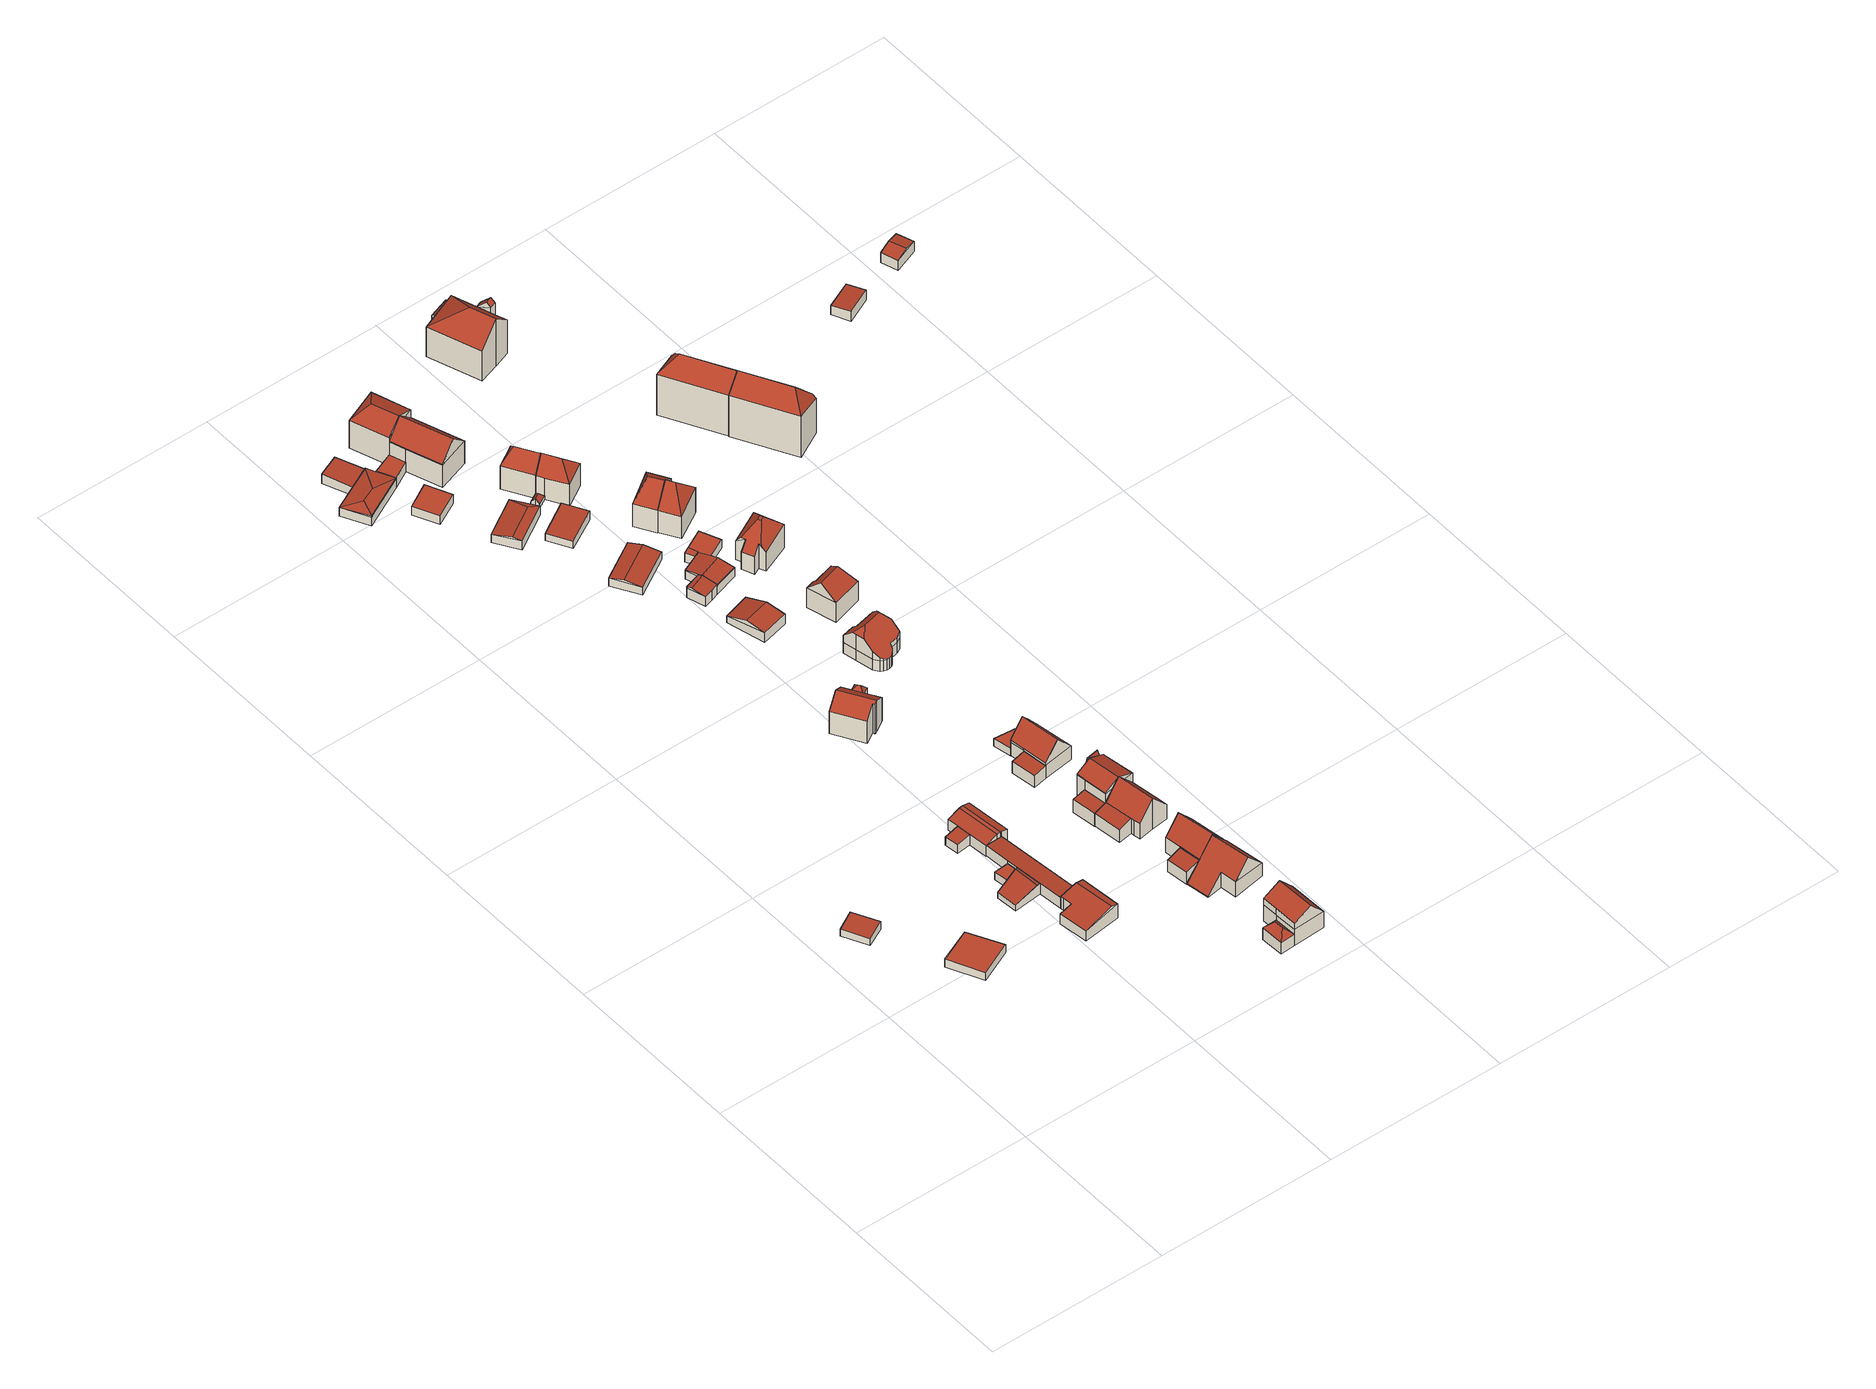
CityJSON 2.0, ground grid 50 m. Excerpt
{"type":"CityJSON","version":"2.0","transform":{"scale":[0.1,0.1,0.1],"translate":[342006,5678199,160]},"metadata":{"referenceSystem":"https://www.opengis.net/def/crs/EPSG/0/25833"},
"CityObjects":{
"building1":{"type":"Building","attributes":{"Dachtyp_tdc":"tdcPolyFlatRoof","Gemeindeschluessel":14729160,"Dachneigung":4.49,"QualitaetDacherkennung":86,"Geometrietyp2DReferenz":"3000","function":"31001_9998","roofType":"2100","measuredHeight":2.73},"geometry":[{"type":"MultiSurface","lod":"2","boundaries":[[[0,1,2,3]],[[1,4,5,2]],[[4,6,7,5]],[[6,0,3,7]],[[6,4,1,0]],[[3,2,5,7]]],"semantics":{"surfaces":[{"type":"WallSurface"},{"type":"RoofSurface"},{"type":"GroundSurface"}],"values":[0,0,0,0,1,2]}}]},
"building2":{"type":"Building","attributes":{"Dachtyp_tdc":"tdcPolyFlatRoof","Gemeindeschluessel":14729160,"Dachneigung":0,"QualitaetDacherkennung":82,"Geometrietyp2DReferenz":"3000","function":"31001_9998","roofType":"1000","measuredHeight":2.46},"geometry":[{"type":"MultiSurface","lod":"2","boundaries":[[[8,9,10,11]],[[9,12,13,10]],[[12,14,15,13]],[[14,8,11,15]],[[14,12,9,8]],[[11,10,13,15]]],"semantics":{"surfaces":[{"type":"WallSurface"},{"type":"RoofSurface"},{"type":"GroundSurface"}],"values":[0,0,0,0,1,2]}}]},
"building3":{"type":"Building","attributes":{"Gemeindeschluessel":14729160,"Geometrietyp2DReferenz":"3000","function":"31001_9998","roofType":"9999"},"children":["building3-1","building3-2"]},
"building3-1":{"type":"BuildingPart","attributes":{"Dachtyp_tdc":"tdcPolyFlatRoof","Dachneigung":0,"QualitaetDacherkennung":77,"Geometrietyp2DReferenz":"3000","roofType":"1000","measuredHeight":2.51},"parents":["building3"],"geometry":[{"type":"MultiSurface","lod":"2","boundaries":[[[16,17,18,19]],[[17,20,21,18]],[[20,22,23,21]],[[22,20,17,16]],[[19,18,21,23]],[[19,23,22,16]]],"semantics":{"surfaces":[{"type":"WallSurface"},{"type":"RoofSurface"},{"type":"GroundSurface"},{"type":"ClosureSurface"}],"values":[0,0,0,1,2,3]}}]},
"building3-2":{"type":"BuildingPart","attributes":{"Dachtyp_tdc":"tdcGableRoof","Dachneigung":12.05,"QualitaetDacherkennung":83,"Geometrietyp2DReferenz":"3000","roofType":"3100","measuredHeight":3.41},"parents":["building3"],"geometry":[{"type":"MultiSurface","lod":"2","boundaries":[[[24,25,26,27]],[[28,29,30,23,22]],[[29,24,27,30]],[[28,25,31]],[[24,29,32]],[[25,24,32,31]],[[29,28,31,32]],[[27,26,19,23,30]],[[19,26,25,28,22,16]],[[22,23,19,16]]],"semantics":{"surfaces":[{"type":"WallSurface"},{"type":"RoofSurface"},{"type":"GroundSurface"},{"type":"ClosureSurface"}],"values":[0,0,0,0,0,1,1,2,0,3]}}]},
"building4":{"type":"Building","attributes":{"Dachtyp_tdc":"tdcFreeFormRoof","Gemeindeschluessel":14729160,"Dachneigung":11.38,"QualitaetDacherkennung":73,"Geometrietyp2DReferenz":"3000","function":"31001_9998","roofType":"5000","measuredHeight":4.86},"geometry":[{"type":"MultiSurface","lod":"2","boundaries":[[[33,34,35,36]],[[34,37,38,35]],[[37,39,40,38]],[[39,41,42,40]],[[41,43,44,42]],[[43,45,46,44]],[[45,47,48,46]],[[47,33,36,48]],[[39,37,34,49,50,43,41]],[[49,33,47,45,50]],[[45,43,50]],[[34,33,49]],[[36,35,38,40,42,44,46,48]]],"semantics":{"surfaces":[{"type":"WallSurface"},{"type":"RoofSurface"},{"type":"GroundSurface"}],"values":[0,0,0,0,0,0,0,0,1,1,0,0,2]}}]},
"building5":{"type":"Building","attributes":{"Dachtyp_tdc":"tdcPolyFlatRoof","Gemeindeschluessel":14729160,"Dachneigung":4.97,"QualitaetDacherkennung":71,"Geometrietyp2DReferenz":"3000","function":"31001_9998","roofType":"2100","measuredHeight":3.26},"geometry":[{"type":"MultiSurface","lod":"2","boundaries":[[[51,29,30,42]],[[29,52,21,30]],[[52,53,54,21]],[[53,55,56,54]],[[55,57,46,56]],[[57,58,44,46]],[[58,51,42,44]],[[58,57,55,53,52,29,51]],[[42,30,21,54,56,46,44]]],"semantics":{"surfaces":[{"type":"WallSurface"},{"type":"RoofSurface"},{"type":"GroundSurface"}],"values":[0,0,0,0,0,0,0,1,2]}}]},
"building6":{"type":"Building","attributes":{"Gemeindeschluessel":14729160,"Geometrietyp2DReferenz":"3000","function":"31001_9998","roofType":"9999"},"children":["building6-1","building6-2"]},
"building6-1":{"type":"BuildingPart","attributes":{"Dachtyp_tdc":"tdcPolyFlatRoof","Dachneigung":8.54,"QualitaetDacherkennung":88,"Geometrietyp2DReferenz":"3000","roofType":"2100","measuredHeight":3.35},"parents":["building6"],"geometry":[{"type":"MultiSurface","lod":"2","boundaries":[[[59,60,61,62]],[[63,64,65,66]],[[64,59,62,65]],[[64,63,60,59]],[[62,61,66,65]],[[66,61,60,63]]],"semantics":{"surfaces":[{"type":"WallSurface"},{"type":"RoofSurface"},{"type":"GroundSurface"},{"type":"ClosureSurface"}],"values":[0,0,0,1,2,3]}}]},
"building6-2":{"type":"BuildingPart","attributes":{"Dachtyp_tdc":"tdcCutGableRoof","Dachneigung":17.32,"QualitaetDacherkennung":89,"Geometrietyp2DReferenz":"3000","roofType":"9999","measuredHeight":4.58},"parents":["building6"],"geometry":[{"type":"MultiSurface","lod":"2","boundaries":[[[67,68,69,70]],[[68,71,72,69]],[[71,73,74,72]],[[73,75,76,74]],[[75,77,78,76]],[[77,79,66,78]],[[79,63,66]],[[80,61,60]],[[80,81,82,61]],[[81,83,84,82]],[[83,85,86,84]],[[85,67,70,86]],[[73,71,68,67,85]],[[83,81,80,79,77,75]],[[85,83,75,73]],[[70,69,72,74,76,78,66,61,82,84,86]],[[60,63,79,80]],[[60,61,66,63]]],"semantics":{"surfaces":[{"type":"WallSurface"},{"type":"RoofSurface"},{"type":"GroundSurface"},{"type":"ClosureSurface"}],"values":[0,0,0,0,0,0,0,0,0,0,0,0,1,1,1,2,0,3]}}]},
"building7":{"type":"Building","attributes":{"Gemeindeschluessel":14729160,"Geometrietyp2DReferenz":"3000","function":"31001_9998","roofType":"9999"},"children":["building7-1","building7-2"]},
"building7-1":{"type":"BuildingPart","attributes":{"Dachtyp_tdc":"tdcFreeFormRoof","Dachneigung":50.67,"QualitaetDacherkennung":7,"Geometrietyp2DReferenz":"3000","roofType":"5000","measuredHeight":8.44},"parents":["building7"],"geometry":[{"type":"MultiSurface","lod":"2","boundaries":[[[87,88,89,90]],[[88,91,92,89]],[[91,93,94,92]],[[95,93,91]],[[96,95,91,88]],[[96,88,87]],[[95,96,87,93]],[[90,89,92,94]],[[90,94,93,87]]],"semantics":{"surfaces":[{"type":"WallSurface"},{"type":"RoofSurface"},{"type":"GroundSurface"},{"type":"ClosureSurface"}],"values":[0,0,0,1,1,1,1,2,3]}}]},
"building7-2":{"type":"BuildingPart","attributes":{"Dachtyp_tdc":"tdcGableRoof","Dachneigung":32.68,"QualitaetDacherkennung":73,"Geometrietyp2DReferenz":"3000","roofType":"3100","measuredHeight":10.01},"parents":["building7"],"geometry":[{"type":"MultiSurface","lod":"2","boundaries":[[[97,98,99,100]],[[98,101,102,99]],[[101,103,104,102]],[[103,105,90,104]],[[105,87,90]],[[106,94,93]],[[106,107,108,94]],[[107,109,110,108]],[[109,111,112,110]],[[111,113,114,112]],[[113,97,100,114]],[[109,107,106,105,103,101]],[[101,98,97,113,111,109]],[[100,99,102,104,90,94,108,110,112,114]],[[93,87,105,106]],[[93,94,90,87]]],"semantics":{"surfaces":[{"type":"WallSurface"},{"type":"RoofSurface"},{"type":"GroundSurface"},{"type":"ClosureSurface"}],"values":[0,0,0,0,0,0,0,0,0,0,0,1,1,2,0,3]}}]},
"building8":{"type":"Building","attributes":{"Gemeindeschluessel":14729160,"Geometrietyp2DReferenz":"3000","function":"31001_9998","roofType":"9999"},"children":["building8-1","building8-2"]},
"building8-1":{"type":"BuildingPart","attributes":{"Dachtyp_tdc":"tdcGableRoof","Dachneigung":49.62,"QualitaetDacherkennung":54,"Geometrietyp2DReferenz":"3000","roofType":"3100","measuredHeight":9.66},"parents":["building8"],"geometry":[{"type":"MultiSurface","lod":"2","boundaries":[[[115,116,117,118,119]],[[120,121,122]],[[120,123,124,121]],[[123,125,126,124]],[[125,115,119,126]],[[115,125,127,128]],[[129,128,127,130,131]],[[116,129,131,120]],[[120,131,130,123]],[[123,130,127,125]],[[115,128,129,116]],[[119,118,121,124,126]],[[122,117,116,120]],[[122,121,118,117]]],"semantics":{"surfaces":[{"type":"WallSurface"},{"type":"RoofSurface"},{"type":"GroundSurface"},{"type":"ClosureSurface"}],"values":[0,0,0,0,0,1,1,0,0,0,0,2,0,3]}}]},
"building8-2":{"type":"BuildingPart","attributes":{"Dachtyp_tdc":"tdcFreeFormRoof","Dachneigung":46.58,"QualitaetDacherkennung":5,"Geometrietyp2DReferenz":"3000","roofType":"5000","measuredHeight":5.8},"parents":["building8"],"geometry":[{"type":"MultiSurface","lod":"2","boundaries":[[[132,133,134,135]],[[133,122,121,134]],[[117,132,135,118]],[[136,137,117,122]],[[136,122,133]],[[137,136,133,132]],[[137,132,117]],[[135,134,121,118]],[[118,121,122,117]]],"semantics":{"surfaces":[{"type":"WallSurface"},{"type":"RoofSurface"},{"type":"GroundSurface"},{"type":"ClosureSurface"}],"values":[0,0,0,1,1,1,1,2,3]}}]},
"building9":{"type":"Building","attributes":{"Gemeindeschluessel":14729160,"Geometrietyp2DReferenz":"3000","function":"31001_9998","roofType":"9999"},"children":["building9-1","building9-2","building9-3"]},
"building9-1":{"type":"BuildingPart","attributes":{"Dachtyp_tdc":"tdcPolyFlatRoof","Dachneigung":4.12,"QualitaetDacherkennung":56,"Geometrietyp2DReferenz":"3000","roofType":"2100","measuredHeight":3.19},"parents":["building9"],"geometry":[{"type":"MultiSurface","lod":"2","boundaries":[[[138,139,140,141]],[[139,142,143,140]],[[142,144,145,143]],[[144,142,139,138]],[[141,140,143,145]],[[141,145,144,138]]],"semantics":{"surfaces":[{"type":"WallSurface"},{"type":"RoofSurface"},{"type":"GroundSurface"},{"type":"ClosureSurface"}],"values":[0,0,0,1,2,3]}}]},
"building9-2":{"type":"BuildingPart","attributes":{"Dachtyp_tdc":"tdcHipRoof","Dachneigung":11.78,"QualitaetDacherkennung":59,"Geometrietyp2DReferenz":"3000","roofType":"3200","measuredHeight":3.82},"parents":["building9"],"geometry":[{"type":"MultiSurface","lod":"2","boundaries":[[[146,147,148,149]],[[147,150,138,141,148]],[[151,152,153,145,144]],[[154,146,149,155]],[[147,156,157]],[[158,159,160,161,162]],[[156,158,162,157]],[[161,150,147,157,162]],[[150,161,151]],[[151,161,160,152]],[[154,158,156,146]],[[146,156,147]],[[149,148,141,145,153,155]],[[144,138,150,151]],[[144,145,141,138]],[[155,153,152,154]],[[152,160,159,158,154]]],"semantics":{"surfaces":[{"type":"WallSurface"},{"type":"RoofSurface"},{"type":"GroundSurface"},{"type":"ClosureSurface"}],"values":[0,0,0,0,1,1,1,1,0,0,0,0,2,0,3,3,3]}}]},
"building9-3":{"type":"BuildingPart","attributes":{"Dachtyp_tdc":"tdcPolyFlatRoof","Dachneigung":0,"QualitaetDacherkennung":0,"Geometrietyp2DReferenz":"3000","roofType":"9999","measuredHeight":3.18},"parents":["building9"],"geometry":[{"type":"MultiSurface","lod":"2","boundaries":[[[158,163,164,165,159]],[[165,164,166,153,152,160]],[[164,163,167,166]],[[163,158,154,155,167]],[[160,159,165]],[[153,166,167,155]],[[152,153,155,154]],[[160,152,154,158,159]]],"semantics":{"surfaces":[{"type":"RoofSurface"},{"type":"WallSurface"},{"type":"GroundSurface"},{"type":"ClosureSurface"}],"values":[0,1,1,1,1,2,3,3]}}]},
"building10":{"type":"Building","attributes":{"Dachtyp_tdc":"tdcFreeFormRoof","Gemeindeschluessel":14729160,"Dachneigung":47.16,"QualitaetDacherkennung":30,"Geometrietyp2DReferenz":"3000","function":"31001_9998","roofType":"5000","measuredHeight":9.53},"geometry":[{"type":"MultiSurface","lod":"2","boundaries":[[[168,169,170,171]],[[169,172,173,170]],[[172,174,175,173]],[[174,176,177,175]],[[176,178,179,177]],[[178,180,181,179]],[[180,168,171,181]],[[174,172,182,183,180,178,176]],[[182,169,168,183]],[[168,180,183]],[[172,169,182]],[[171,170,173,175,177,179,181]]],"semantics":{"surfaces":[{"type":"WallSurface"},{"type":"RoofSurface"},{"type":"GroundSurface"}],"values":[0,0,0,0,0,0,0,1,1,0,0,2]}}]},
"building11":{"type":"Building","attributes":{"Gemeindeschluessel":14729160,"Geometrietyp2DReferenz":"3000","function":"31001_9998","roofType":"9999"},"children":["building11-1","building11-2"]},
"building11-1":{"type":"BuildingPart","attributes":{"Dachtyp_tdc":"tdcGableRoof","Dachneigung":50.24,"QualitaetDacherkennung":43,"Geometrietyp2DReferenz":"3000","roofType":"3100","measuredHeight":9.79},"parents":["building11"],"geometry":[{"type":"MultiSurface","lod":"2","boundaries":[[[184,180,185,186,187]],[[188,189,190,191]],[[189,192,193,190]],[[192,194,195,193]],[[194,196,197,195]],[[196,198,199,197]],[[198,184,187,199]],[[194,192,189,188,180,184]],[[184,198,196,194]],[[187,186,190,193,195,197,199]],[[191,185,180,188]],[[191,190,186,185]]],"semantics":{"surfaces":[{"type":"WallSurface"},{"type":"RoofSurface"},{"type":"GroundSurface"},{"type":"ClosureSurface"}],"values":[0,0,0,0,0,0,0,1,1,2,0,3]}}]},
"building11-2":{"type":"BuildingPart","attributes":{"Dachtyp_tdc":"tdcPolyFlatRoof","Dachneigung":9.93,"QualitaetDacherkennung":40,"Geometrietyp2DReferenz":"3000","roofType":"2100","measuredHeight":4.61},"parents":["building11"],"geometry":[{"type":"MultiSurface","lod":"2","boundaries":[[[185,200,201,186]],[[200,202,203,201]],[[202,191,190,203]],[[202,200,185,191]],[[186,201,203,190]],[[185,186,190,191]]],"semantics":{"surfaces":[{"type":"WallSurface"},{"type":"RoofSurface"},{"type":"GroundSurface"},{"type":"ClosureSurface"}],"values":[0,0,0,1,2,3]}}]},
"building12":{"type":"Building","attributes":{"Dachtyp_tdc":"tdcPolyFlatRoof","Gemeindeschluessel":14729160,"Dachneigung":0,"QualitaetDacherkennung":81,"Geometrietyp2DReferenz":"3000","function":"31001_9998","roofType":"1000","measuredHeight":2.82},"geometry":[{"type":"MultiSurface","lod":"2","boundaries":[[[204,205,206,207]],[[205,208,209,206]],[[208,210,211,209]],[[210,204,207,211]],[[210,208,205,204]],[[207,206,209,211]]],"semantics":{"surfaces":[{"type":"WallSurface"},{"type":"RoofSurface"},{"type":"GroundSurface"}],"values":[0,0,0,0,1,2]}}]},
"building13":{"type":"Building","attributes":{"Gemeindeschluessel":14729160,"Geometrietyp2DReferenz":"3000","function":"31001_9998","roofType":"9999"},"children":["building13-1","building13-2"]},
"building13-1":{"type":"BuildingPart","attributes":{"Dachtyp_tdc":"tdcPolyFlatRoof","Dachneigung":9.52,"QualitaetDacherkennung":70,"Geometrietyp2DReferenz":"3000","roofType":"2100","measuredHeight":4.75},"parents":["building13"],"geometry":[{"type":"MultiSurface","lod":"2","boundaries":[[[212,213,214,215]],[[213,216,217,214]],[[218,212,215,219]],[[218,216,213,212]],[[215,214,217,219]],[[218,219,217,216]]],"semantics":{"surfaces":[{"type":"WallSurface"},{"type":"RoofSurface"},{"type":"GroundSurface"},{"type":"ClosureSurface"}],"values":[0,0,0,1,2,3]}}]},
"building13-2":{"type":"BuildingPart","attributes":{"Dachtyp_tdc":"tdcGableRoof","Dachneigung":48.86,"QualitaetDacherkennung":47,"Geometrietyp2DReferenz":"3000","roofType":"3100","measuredHeight":10.02},"parents":["building13"],"geometry":[{"type":"MultiSurface","lod":"2","boundaries":[[[220,218,219]],[[221,222,223,217,216]],[[222,224,225,223]],[[224,226,227,225]],[[226,228,229,227]],[[228,230,231,229]],[[230,232,233,231]],[[232,234,235,233]],[[234,220,219,235]],[[230,228,226,224,222]],[[222,221,220,234,232,230]],[[219,217,223,225,227,229,231,233,235]],[[221,216,218,220]],[[216,217,219,218]]],"semantics":{"surfaces":[{"type":"WallSurface"},{"type":"RoofSurface"},{"type":"GroundSurface"},{"type":"ClosureSurface"}],"values":[0,0,0,0,0,0,0,0,0,1,1,2,0,3]}}]},
"building14":{"type":"Building","attributes":{"Gemeindeschluessel":14729160,"Geometrietyp2DReferenz":"3000","function":"31001_9998","roofType":"9999"},"children":["building14-1","building14-2","building14-3"]},
"building14-1":{"type":"BuildingPart","attributes":{"Dachtyp_tdc":"tdcFreeFormRoof","Dachneigung":78.42,"QualitaetDacherkennung":25,"Geometrietyp2DReferenz":"3000","roofType":"5000","measuredHeight":9.34},"parents":["building14"],"geometry":[{"type":"MultiSurface","lod":"2","boundaries":[[[236,237,238,239]],[[237,240,241,238]],[[240,242,243,241]],[[244,242,240]],[[245,244,240,237]],[[245,237,236]],[[244,245,236,242]],[[239,238,241,243]],[[239,243,242,236]]],"semantics":{"surfaces":[{"type":"WallSurface"},{"type":"RoofSurface"},{"type":"GroundSurface"},{"type":"ClosureSurface"}],"values":[0,0,0,1,1,0,1,2,3]}}]},
"building14-2":{"type":"BuildingPart","attributes":{"Dachtyp_tdc":"tdcGableRoof","Dachneigung":25.47,"QualitaetDacherkennung":60,"Geometrietyp2DReferenz":"3000","roofType":"3100","measuredHeight":10.03},"parents":["building14"],"geometry":[{"type":"MultiSurface","lod":"2","boundaries":[[[246,247,248,249]],[[247,250,248]],[[251,252,253,254,255]],[[252,256,236,239,253]],[[257,246,249,243,242]],[[257,258,259,260,246]],[[261,262,263,260,259,264]],[[251,261,264,252]],[[252,264,259,258,256]],[[263,262,247]],[[246,260,263,247]],[[247,262,261,251]],[[256,258,257]],[[249,248,254,253,239,243]],[[255,250,247,251]],[[255,254,248,250]],[[242,236,256,257]],[[242,243,239,236]]],"semantics":{"surfaces":[{"type":"WallSurface"},{"type":"RoofSurface"},{"type":"GroundSurface"},{"type":"ClosureSurface"}],"values":[0,0,0,0,0,1,1,0,0,0,0,0,0,2,0,3,0,3]}}]},
"building14-3":{"type":"BuildingPart","attributes":{"Dachtyp_tdc":"tdcPolyFlatRoof","Dachneigung":4.74,"QualitaetDacherkennung":70,"Geometrietyp2DReferenz":"3000","roofType":"2100","measuredHeight":4.66},"parents":["building14"],"geometry":[{"type":"MultiSurface","lod":"2","boundaries":[[[250,213,265,248]],[[213,266,267,265]],[[266,255,254,267]],[[266,213,250,255]],[[254,248,265,267]],[[250,248,254,255]]],"semantics":{"surfaces":[{"type":"WallSurface"},{"type":"RoofSurface"},{"type":"GroundSurface"},{"type":"ClosureSurface"}],"values":[0,0,0,1,2,3]}}]},
"building15":{"type":"Building","attributes":{"Dachtyp_tdc":"tdcHipAndGableRoof","Gemeindeschluessel":14729160,"Dachneigung":10.28,"QualitaetDacherkennung":81,"Geometrietyp2DReferenz":"3000","function":"31001_9998","roofType":"5000","measuredHeight":3.54},"geometry":[{"type":"MultiSurface","lod":"2","boundaries":[[[268,269,270,271]],[[269,272,273,270]],[[272,274,275,273]],[[274,268,271,275]],[[272,269,276]],[[268,274,277]],[[269,268,277,276]],[[274,272,276,277]],[[271,270,273,275]]],"semantics":{"surfaces":[{"type":"WallSurface"},{"type":"RoofSurface"},{"type":"GroundSurface"}],"values":[0,0,0,0,1,0,1,1,2]}}]},
"building16":{"type":"Building","attributes":{"Gemeindeschluessel":14729160,"Geometrietyp2DReferenz":"3000","function":"31001_9998","roofType":"9999"},"children":["building16-1","building16-2"]},
"building16-1":{"type":"BuildingPart","attributes":{"Dachtyp_tdc":"tdcPolyFlatRoof","Dachneigung":5.6,"QualitaetDacherkennung":56,"Geometrietyp2DReferenz":"3000","roofType":"2100","measuredHeight":4.14},"parents":["building16"],"geometry":[{"type":"MultiSurface","lod":"2","boundaries":[[[278,279,280,281]],[[279,282,283,280]],[[282,284,285,283]],[[282,279,278,284]],[[285,281,280,283]],[[281,285,284,278]]],"semantics":{"surfaces":[{"type":"WallSurface"},{"type":"RoofSurface"},{"type":"GroundSurface"},{"type":"ClosureSurface"}],"values":[0,0,0,1,2,3]}}]},
"building16-2":{"type":"BuildingPart","attributes":{"Dachtyp_tdc":"tdcGableRoof","Dachneigung":50.01,"QualitaetDacherkennung":74,"Geometrietyp2DReferenz":"3000","roofType":"3100","measuredHeight":9.84},"parents":["building16"],"geometry":[{"type":"MultiSurface","lod":"2","boundaries":[[[286,285,284]],[[286,287,288,285]],[[287,289,290,288]],[[289,291,292,290]],[[291,293,294,292]],[[293,295,278,281,294]],[[296,297,298,299,300]],[[291,301,298,297,293]],[[289,301,291]],[[287,299,298,301,289]],[[295,296,300,286]],[[286,300,299,287]],[[293,297,296,295]],[[285,288,290,292,294,281]],[[284,278,295,286]],[[284,285,281,278]]],"semantics":{"surfaces":[{"type":"WallSurface"},{"type":"RoofSurface"},{"type":"GroundSurface"},{"type":"ClosureSurface"}],"values":[0,0,0,0,0,0,1,1,0,0,0,0,0,2,0,3]}}]},
"building17":{"type":"Building","attributes":{"Dachtyp_tdc":"tdcGableRoof","Gemeindeschluessel":14729160,"Dachneigung":10.29,"QualitaetDacherkennung":87,"Geometrietyp2DReferenz":"3000","function":"31001_9998","roofType":"3100","measuredHeight":3.26},"geometry":[{"type":"MultiSurface","lod":"2","boundaries":[[[302,303,304,305]],[[303,306,307,304]],[[306,308,309,307]],[[308,302,305,309]],[[306,303,310]],[[302,308,311]],[[303,302,311,310]],[[308,306,310,311]],[[305,304,307,309]]],"semantics":{"surfaces":[{"type":"WallSurface"},{"type":"RoofSurface"},{"type":"GroundSurface"}],"values":[0,0,0,0,0,0,1,1,2]}}]},
"building18":{"type":"Building","attributes":{"Dachtyp_tdc":"tdcPolyFlatRoof","Gemeindeschluessel":14729160,"Dachneigung":0,"QualitaetDacherkennung":72,"Geometrietyp2DReferenz":"3000","function":"31001_9998","roofType":"1000","measuredHeight":2.34},"geometry":[{"type":"MultiSurface","lod":"2","boundaries":[[[312,313,314,315]],[[313,316,317,314]],[[316,318,319,317]],[[318,312,315,319]],[[318,316,313,312]],[[315,314,317,319]]],"semantics":{"surfaces":[{"type":"WallSurface"},{"type":"RoofSurface"},{"type":"GroundSurface"}],"values":[0,0,0,0,1,2]}}]},
"building19":{"type":"Building","attributes":{"Dachtyp_tdc":"tdcGableRoof","Gemeindeschluessel":14729160,"Dachneigung":17.67,"QualitaetDacherkennung":25,"Geometrietyp2DReferenz":"3000","function":"31001_9998","roofType":"3100","measuredHeight":4.01},"geometry":[{"type":"MultiSurface","lod":"2","boundaries":[[[320,321,322,323]],[[321,324,325,322]],[[324,326,327,325]],[[326,320,323,327]],[[324,321,328]],[[320,326,329]],[[321,320,329,328]],[[326,324,328,329]],[[323,322,325,327]]],"semantics":{"surfaces":[{"type":"WallSurface"},{"type":"RoofSurface"},{"type":"GroundSurface"}],"values":[0,0,0,0,0,0,1,1,2]}}]},
"building20":{"type":"Building","attributes":{"Dachtyp_tdc":"tdcPolyFlatRoof","Gemeindeschluessel":14729160,"Dachneigung":3.85,"QualitaetDacherkennung":86,"Geometrietyp2DReferenz":"3000","function":"31001_9998","roofType":"2100","measuredHeight":2.96},"geometry":[{"type":"MultiSurface","lod":"2","boundaries":[[[330,331,332,333]],[[331,334,335,332]],[[334,336,337,335]],[[336,330,333,337]],[[336,334,331,330]],[[333,332,335,337]]],"semantics":{"surfaces":[{"type":"WallSurface"},{"type":"RoofSurface"},{"type":"GroundSurface"}],"values":[0,0,0,0,1,2]}}]},
"building21":{"type":"Building","attributes":{"Dachtyp_tdc":"tdcHipAndGableRoof","Gemeindeschluessel":14729160,"Dachneigung":36.97,"QualitaetDacherkennung":48,"Geometrietyp2DReferenz":"3000","function":"31001_9998","roofType":"5000","measuredHeight":12.23},"geometry":[{"type":"MultiSurface","lod":"2","boundaries":[[[338,339,340,341]],[[339,342,343,340]],[[342,344,345,343]],[[344,338,341,345]],[[342,339,346]],[[338,344,347]],[[339,338,347,346]],[[344,342,346,347]],[[341,340,343,345]]],"semantics":{"surfaces":[{"type":"WallSurface"},{"type":"RoofSurface"},{"type":"GroundSurface"}],"values":[0,0,0,0,1,0,1,1,2]}}]},
"building22":{"type":"Building","attributes":{"Dachtyp_tdc":"tdcGableRoof","Gemeindeschluessel":14729160,"Dachneigung":44.56,"QualitaetDacherkennung":47,"Geometrietyp2DReferenz":"3000","function":"31001_9998","roofType":"3100","measuredHeight":11.98},"geometry":[{"type":"MultiSurface","lod":"2","boundaries":[[[348,349,350,351]],[[349,352,353,350]],[[352,354,355,353]],[[354,356,357,355]],[[356,348,351,357]],[[358,359,360,361,362]],[[349,348,362,361]],[[352,360,359,354]],[[349,361,360,352]],[[354,359,358,356]],[[356,358,362,348]],[[351,350,353,355,357]]],"semantics":{"surfaces":[{"type":"WallSurface"},{"type":"RoofSurface"},{"type":"GroundSurface"}],"values":[0,0,0,0,0,1,1,0,0,0,0,2]}}]},
"building23":{"type":"Building","attributes":{"Dachtyp_tdc":"tdcFreeFormRoof","Gemeindeschluessel":14729160,"Dachneigung":43.82,"QualitaetDacherkennung":61,"Geometrietyp2DReferenz":"3000","function":"31001_9998","roofType":"5000","measuredHeight":10.06},"geometry":[{"type":"MultiSurface","lod":"2","boundaries":[[[363,364,365,366]],[[364,367,368,365]],[[367,369,370,368]],[[369,371,372,370]],[[371,373,374,372]],[[373,375,376,374]],[[375,377,378,376]],[[377,379,380,378]],[[379,381,382,380]],[[381,383,384,382]],[[383,385,386,384]],[[385,387,388,386]],[[387,389,390,388]],[[389,391,392,390]],[[391,393,394,392]],[[393,395,396,394]],[[395,397,398,396]],[[397,399,400,398]],[[399,363,366,400]],[[401,402,403,404]],[[405,406,407,408]],[[402,409,410,411,412,405,408,403]],[[413,414,415,416,404,403,408,407,417,418,419,420,385,383,421]],[[379,413,421,381]],[[381,421,383]],[[385,420,387]],[[387,420,419,389]],[[389,419,418,391]],[[391,418,417,393]],[[393,417,407,406,395]],[[371,404,416,373]],[[373,416,415,375]],[[375,415,414,377]],[[377,414,413,379]],[[395,406,405,412,397]],[[397,412,411,399]],[[399,411,410,363]],[[369,401,404,371]],[[367,402,401,369]],[[364,409,402,367]],[[363,410,409,364]],[[366,365,368,370,372,374,376,378,380,382,384,386,388,390,392,394,396,398,400]]],"semantics":{"surfaces":[{"type":"WallSurface"},{"type":"RoofSurface"},{"type":"GroundSurface"}],"values":[0,0,0,0,0,0,0,0,0,0,0,0,0,0,0,0,0,0,0,1,1,1,1,0,0,0,0,0,0,0,0,0,0,0,0,0,0,0,0,0,0,2]}}]},
"building24":{"type":"Building","attributes":{"Gemeindeschluessel":14729160,"Geometrietyp2DReferenz":"3000","function":"31001_9998","roofType":"9999"},"children":["building24-1","building24-2","building24-3","building24-4"]},
"building24-1":{"type":"BuildingPart","attributes":{"Dachtyp_tdc":"tdcPolyFlatRoof","Dachneigung":0,"QualitaetDacherkennung":66,"Geometrietyp2DReferenz":"3000","roofType":"1000","measuredHeight":2.82},"parents":["building24"],"geometry":[{"type":"MultiSurface","lod":"2","boundaries":[[[422,423,424,425,426]],[[423,427,428,429,424]],[[430,427,423,422]],[[425,424,429,431]],[[432,428,427,430]],[[431,429,428,432]],[[426,432,430,422]],[[426,425,431,432]]],"semantics":{"surfaces":[{"type":"WallSurface"},{"type":"RoofSurface"},{"type":"GroundSurface"},{"type":"ClosureSurface"}],"values":[0,0,1,2,0,3,0,3]}}]},
"building24-2":{"type":"BuildingPart","attributes":{"Dachtyp_tdc":"tdcGableRoof","Dachneigung":10.9,"QualitaetDacherkennung":75,"Geometrietyp2DReferenz":"3000","roofType":"3100","measuredHeight":3.74},"parents":["building24"],"geometry":[{"type":"MultiSurface","lod":"2","boundaries":[[[433,434,435,436]],[[434,437,438,435]],[[439,440,441,442]],[[440,426,425,441]],[[426,443,444,445,446,447,448,432]],[[449,447,446,450,451]],[[434,449,451,437]],[[433,448,447,449,434]],[[432,448,433]],[[439,452,444,443,440]],[[440,443,426]],[[425,431,436,435,438,442,441]],[[431,425,426,432]],[[431,432,433,436]],[[442,438,437,439]],[[437,451,450,452,439]],[[452,450,446,445,444]]],"semantics":{"surfaces":[{"type":"WallSurface"},{"type":"RoofSurface"},{"type":"GroundSurface"},{"type":"ClosureSurface"}],"values":[0,0,0,0,1,1,0,0,0,0,0,2,3,3,3,3,3]}}]},
"building24-3":{"type":"BuildingPart","attributes":{"Dachtyp_tdc":"tdcPolyFlatRoof","Dachneigung":0,"QualitaetDacherkennung":83,"Geometrietyp2DReferenz":"3000","roofType":"1000","measuredHeight":2.74},"parents":["building24"],"geometry":[{"type":"MultiSurface","lod":"2","boundaries":[[[428,453,454,429]],[[453,455,456,454]],[[455,433,436,456]],[[433,455,453,428,432]],[[429,454,456,436,431]],[[429,431,432,428]],[[432,431,436,433]]],"semantics":{"surfaces":[{"type":"WallSurface"},{"type":"RoofSurface"},{"type":"GroundSurface"},{"type":"ClosureSurface"}],"values":[0,0,0,1,2,3,3]}}]},
"building24-4":{"type":"BuildingPart","attributes":{"Dachtyp_tdc":"tdcGableRoof","Dachneigung":10.1,"QualitaetDacherkennung":75,"Geometrietyp2DReferenz":"3000","roofType":"3100","measuredHeight":3.79},"parents":["building24"],"geometry":[{"type":"MultiSurface","lod":"2","boundaries":[[[457,458,459,438,437,451]],[[458,460,461,459]],[[460,462,463,461]],[[462,452,439,442,463]],[[464,465,466,445,444]],[[458,457,466,465,460]],[[462,464,444,452]],[[460,465,464,462]],[[442,438,459,461,463]],[[451,450,457]],[[437,438,442,439]],[[451,437,439,452,450]],[[450,446,445,466,457]],[[452,444,445,446,450]]],"semantics":{"surfaces":[{"type":"WallSurface"},{"type":"RoofSurface"},{"type":"GroundSurface"},{"type":"ClosureSurface"}],"values":[0,0,0,0,1,1,0,0,2,0,3,3,0,3]}}]},
"building25":{"type":"Building","attributes":{"Dachtyp_tdc":"tdcHipAndGableRoof","Gemeindeschluessel":14729160,"Dachneigung":46.94,"QualitaetDacherkennung":69,"Geometrietyp2DReferenz":"3000","function":"31001_9998","roofType":"5000","measuredHeight":11.16},"geometry":[{"type":"MultiSurface","lod":"2","boundaries":[[[467,468,469,470]],[[468,471,472,469]],[[471,473,474,472]],[[473,467,470,474]],[[471,468,475]],[[467,473,476]],[[468,467,476,475]],[[473,471,475,476]],[[470,469,472,474]]],"semantics":{"surfaces":[{"type":"WallSurface"},{"type":"RoofSurface"},{"type":"GroundSurface"}],"values":[0,0,0,0,1,0,1,1,2]}}]},
"building26":{"type":"Building","attributes":{"Gemeindeschluessel":14729160,"Geometrietyp2DReferenz":"3000","function":"31001_9998","roofType":"9999"},"children":["building26-1","building26-2"]},
"building26-1":{"type":"BuildingPart","attributes":{"Dachtyp_tdc":"tdcFreeFormRoof","Dachneigung":52.99,"QualitaetDacherkennung":20,"Geometrietyp2DReferenz":"3000","roofType":"5000","measuredHeight":2.67},"parents":["building26"],"geometry":[{"type":"MultiSurface","lod":"2","boundaries":[[[477,478,479,480]],[[478,481,482,479]],[[481,483,484,482]],[[485,486,487,488]],[[486,477,480,487]],[[483,481,478,489]],[[478,477,486,489]],[[486,485,483,489]],[[480,479,482,484,488,487]],[[485,488,484,483]]],"semantics":{"surfaces":[{"type":"WallSurface"},{"type":"RoofSurface"},{"type":"GroundSurface"},{"type":"ClosureSurface"}],"values":[0,0,0,0,0,1,1,1,2,3]}}]},
"building26-2":{"type":"BuildingPart","attributes":{"Dachtyp_tdc":"tdcHipAndGableRoof","Dachneigung":47.09,"QualitaetDacherkennung":63,"Geometrietyp2DReferenz":"3000","roofType":"5000","measuredHeight":10.91},"parents":["building26"],"geometry":[{"type":"MultiSurface","lod":"2","boundaries":[[[467,490,491,484,483]],[[490,492,493,491]],[[492,494,495,493]],[[494,496,497,495]],[[496,498,487,497]],[[498,499,485,488,487]],[[496,494,500]],[[494,492,490,500]],[[490,467,499,498,496,500]],[[484,491,493,495,497,487,488]],[[483,485,499,467]],[[483,484,488,485]]],"semantics":{"surfaces":[{"type":"WallSurface"},{"type":"RoofSurface"},{"type":"GroundSurface"},{"type":"ClosureSurface"}],"values":[0,0,0,0,0,0,1,1,1,2,0,3]}}]},
"building27":{"type":"Building","attributes":{"Dachtyp_tdc":"tdcFreeFormRoof","Gemeindeschluessel":14729160,"Dachneigung":44.48,"QualitaetDacherkennung":76,"Geometrietyp2DReferenz":"3000","function":"31001_9998","roofType":"5000","measuredHeight":10.34},"geometry":[{"type":"MultiSurface","lod":"2","boundaries":[[[501,502,503,504]],[[502,505,506,503]],[[505,507,508,506]],[[507,509,510,508]],[[509,511,512,510]],[[511,501,504,512]],[[502,501,513,514]],[[515,514,513,511,509,507]],[[505,502,514,515]],[[507,505,515]],[[501,511,513]],[[504,503,506,508,510,512]]],"semantics":{"surfaces":[{"type":"WallSurface"},{"type":"RoofSurface"},{"type":"GroundSurface"}],"values":[0,0,0,0,0,0,1,1,1,0,0,2]}}]},
"building28":{"type":"Building","attributes":{"Dachtyp_tdc":"tdcHipAndGableRoof","Gemeindeschluessel":14729160,"Dachneigung":46.1,"QualitaetDacherkennung":52,"Geometrietyp2DReferenz":"3000","function":"31001_9998","roofType":"5000","measuredHeight":12.41},"geometry":[{"type":"MultiSurface","lod":"2","boundaries":[[[516,517,518,519]],[[517,520,521,518]],[[520,522,523,521]],[[522,516,519,523]],[[520,517,524]],[[516,522,525]],[[517,516,525,524]],[[522,520,524,525]],[[519,518,521,523]]],"semantics":{"surfaces":[{"type":"WallSurface"},{"type":"RoofSurface"},{"type":"GroundSurface"}],"values":[0,0,0,0,1,0,1,1,2]}}]},
"building29":{"type":"Building","attributes":{"Dachtyp_tdc":"tdcHipAndGableRoof","Gemeindeschluessel":14729160,"Dachneigung":46.21,"QualitaetDacherkennung":59,"Geometrietyp2DReferenz":"3000","function":"31001_9998","roofType":"5000","measuredHeight":12.31},"geometry":[{"type":"MultiSurface","lod":"2","boundaries":[[[526,527,528,529]],[[527,530,531,528]],[[530,532,533,531]],[[532,526,529,533]],[[530,527,534]],[[526,532,535]],[[527,526,535,534]],[[532,530,534,535]],[[529,528,531,533]]],"semantics":{"surfaces":[{"type":"WallSurface"},{"type":"RoofSurface"},{"type":"GroundSurface"}],"values":[0,0,0,0,1,0,1,1,2]}}]},
"building30":{"type":"Building","attributes":{"Dachtyp_tdc":"tdcFreeFormRoof","Gemeindeschluessel":14729160,"Dachneigung":52.05,"QualitaetDacherkennung":44,"Geometrietyp2DReferenz":"3000","function":"31001_9998","roofType":"5000","measuredHeight":11.64},"geometry":[{"type":"MultiSurface","lod":"2","boundaries":[[[536,537,538,539]],[[537,540,541,538]],[[540,542,543,541]],[[542,544,545,543]],[[544,546,547,545]],[[546,548,549,547]],[[548,550,551,549]],[[550,536,539,551]],[[540,552,553,554,555,546,544,542]],[[554,556,550,548,555]],[[536,550,556,557]],[[536,557,553,552,537]],[[553,557,556,554]],[[548,546,555]],[[540,537,552]],[[539,538,541,543,545,547,549,551]]],"semantics":{"surfaces":[{"type":"WallSurface"},{"type":"RoofSurface"},{"type":"GroundSurface"}],"values":[0,0,0,0,0,0,0,0,1,1,1,1,1,0,0,2]}}]},
"building31":{"type":"Building","attributes":{"Gemeindeschluessel":14729160,"Geometrietyp2DReferenz":"3000","function":"31001_9998","roofType":"9999"},"children":["building31-1","building31-2","building31-3"]},
"building31-1":{"type":"BuildingPart","attributes":{"Dachtyp_tdc":"tdcPolyFlatRoof","Dachneigung":27.9,"QualitaetDacherkennung":48,"Geometrietyp2DReferenz":"3000","roofType":"2100","measuredHeight":9.4},"parents":["building31"],"geometry":[{"type":"MultiSurface","lod":"2","boundaries":[[[558,559,560,561]],[[559,562,563,560]],[[562,564,565,563]],[[562,559,558,564]],[[561,560,563,565]],[[558,561,565,564]]],"semantics":{"surfaces":[{"type":"WallSurface"},{"type":"RoofSurface"},{"type":"GroundSurface"},{"type":"ClosureSurface"}],"values":[0,0,0,1,2,3]}}]},
"building31-2":{"type":"BuildingPart","attributes":{"Dachtyp_tdc":"tdcHipAndGableRoof","Dachneigung":42.88,"QualitaetDacherkennung":46,"Geometrietyp2DReferenz":"3000","roofType":"5000","measuredHeight":15.2},"parents":["building31"],"geometry":[{"type":"MultiSurface","lod":"2","boundaries":[[[566,567,568,569]],[[567,570,571,568]],[[570,572,573,571]],[[572,574,575,573]],[[574,576,558,561,575]],[[577,565,564]],[[577,578,579,565]],[[578,580,581,582,579]],[[577,576,574,583]],[[574,572,570,583]],[[570,567,566,584,580,578,577,583]],[[582,569,568,571,573,575,561,565,579]],[[584,581,580]],[[569,582,581,584,566]],[[564,558,576,577]],[[564,565,561,558]]],"semantics":{"surfaces":[{"type":"WallSurface"},{"type":"RoofSurface"},{"type":"GroundSurface"},{"type":"ClosureSurface"}],"values":[0,0,0,0,0,0,0,0,1,1,1,2,0,3,0,3]}}]},
"building31-3":{"type":"BuildingPart","attributes":{"Dachtyp_tdc":"tdcGableRoof","Dachneigung":46.13,"QualitaetDacherkennung":70,"Geometrietyp2DReferenz":"3000","roofType":"3100","measuredHeight":13.42},"parents":["building31"],"geometry":[{"type":"MultiSurface","lod":"2","boundaries":[[[581,585,586,582]],[[585,587,588,586]],[[587,589,566,569,588]],[[587,585,590]],[[581,584,589,591]],[[585,581,591,590]],[[589,587,590,591]],[[582,586,588,569]],[[584,566,589]],[[581,582,569,566,584]]],"semantics":{"surfaces":[{"type":"WallSurface"},{"type":"RoofSurface"},{"type":"GroundSurface"},{"type":"ClosureSurface"}],"values":[0,0,0,0,0,1,1,2,0,3]}}]},
"building32":{"type":"Building","attributes":{"Dachtyp_tdc":"tdcFreeFormRoof","Gemeindeschluessel":14729160,"Dachneigung":49.27,"QualitaetDacherkennung":58,"Geometrietyp2DReferenz":"3000","function":"31001_9998","roofType":"5000","measuredHeight":16.48},"geometry":[{"type":"MultiSurface","lod":"2","boundaries":[[[592,593,594,595]],[[593,596,597,594]],[[596,598,599,597]],[[598,600,601,599]],[[600,602,603,601]],[[602,604,605,603]],[[604,606,607,605]],[[606,592,595,607]],[[608,609,593,592]],[[606,610,608,592]],[[602,600,598,596,609,608,610,604]],[[606,604,610]],[[596,593,609]],[[595,594,597,599,601,603,605,607]]],"semantics":{"surfaces":[{"type":"WallSurface"},{"type":"RoofSurface"},{"type":"GroundSurface"}],"values":[0,0,0,0,0,0,0,0,1,1,1,0,0,2]}}]},
"building33":{"type":"Building","attributes":{"Dachtyp_tdc":"tdcFreeFormRoof","Gemeindeschluessel":14729160,"Dachneigung":33.31,"QualitaetDacherkennung":60,"Geometrietyp2DReferenz":"3000","function":"31001_9998","roofType":"5000","measuredHeight":16.65},"geometry":[{"type":"MultiSurface","lod":"2","boundaries":[[[611,606,612,613]],[[606,604,614,612]],[[604,615,616,614]],[[615,617,618,616]],[[617,619,620,618]],[[619,621,622,620]],[[621,623,624,622]],[[623,611,613,624]],[[623,625,626,611]],[[626,625,621,619,617,615,604,627]],[[611,626,627,606]],[[604,606,627]],[[623,621,625]],[[613,612,614,616,618,620,622,624]]],"semantics":{"surfaces":[{"type":"WallSurface"},{"type":"RoofSurface"},{"type":"GroundSurface"}],"values":[0,0,0,0,0,0,0,0,1,1,1,0,0,2]}}]},
"building34":{"type":"Building","attributes":{"Dachtyp_tdc":"tdcPolyFlatRoof","Gemeindeschluessel":14729160,"Dachneigung":4,"QualitaetDacherkennung":79,"Geometrietyp2DReferenz":"3000","function":"31001_9998","roofType":"2100","measuredHeight":3.38},"geometry":[{"type":"MultiSurface","lod":"2","boundaries":[[[628,629,630,631]],[[629,632,633,630]],[[632,634,635,633]],[[634,628,631,635]],[[634,632,629,628]],[[631,630,633,635]]],"semantics":{"surfaces":[{"type":"WallSurface"},{"type":"RoofSurface"},{"type":"GroundSurface"}],"values":[0,0,0,0,1,2]}}]},
"building35":{"type":"Building","attributes":{"Dachtyp_tdc":"tdcGableRoof","Gemeindeschluessel":14729160,"Dachneigung":11.51,"QualitaetDacherkennung":82,"Geometrietyp2DReferenz":"3000","function":"31001_9998","roofType":"3100","measuredHeight":3.9},"geometry":[{"type":"MultiSurface","lod":"2","boundaries":[[[636,637,638,639]],[[637,640,641,638]],[[640,642,643,641]],[[642,636,639,643]],[[640,637,644]],[[636,642,645]],[[637,636,645,644]],[[642,640,644,645]],[[639,638,641,643]]],"semantics":{"surfaces":[{"type":"WallSurface"},{"type":"RoofSurface"},{"type":"GroundSurface"}],"values":[0,0,0,0,0,0,1,1,2]}}]}
},
"vertices":[
[2,680,153],[52,706,158],[52,706,131],[2,680,131],[87,638,158],[87,638,131],[36,612,153],[36,612,131],
[263,397,159],[169,354,159],[169,354,134],[263,397,134],[124,448,159],[124,448,134],[215,489,159],[215,489,134],
[401,564,152],[397,604,152],[397,604,127],[401,564,127],[437,606,152],[437,606,127],[441,576,152],[441,576,127],
[370,493,146],[364,552,146],[364,552,127],[370,493,127],[441,576,160],[449,502,160],[449,502,127],[433,574,161],[440,501,161],
[538,329,172],[434,315,158],[434,315,127],[538,329,127],[423,397,158],[423,397,127],[459,401,166],[459,401,127],[457,426,166],[457,426,127],[456,435,166],[456,435,127],[507,440,175],[507,440,127],[527,442,171],[527,442,127],[520,327,176],[505,440,176],
[457,426,160],[437,606,160],[430,677,160],[430,677,127],[480,682,155],[480,682,127],[507,440,155],[456,435,160],
[380,764,152],[420,769,158],[420,769,125],[380,764,125],[424,729,158],[385,725,152],[385,725,125],[424,729,125],
[485,807,164],[499,684,164],[499,684,125],[485,807,125],[480,682,170],[480,682,125],[478,682,170],[478,682,125],[466,681,170],[466,681,125],[430,677,159],[430,677,125],[424,729,159],[420,769,159],[416,799,159],[416,799,125],[452,803,170],[452,803,125],[464,805,170],[464,805,125],
[481,1236,195],[503,1249,195],[503,1249,126],[481,1236,126],[519,1222,195],[519,1222,126],[498,1209,195],[498,1209,126],[502,1226,210],[498,1232,210],
[448,1135,197],[400,1215,197],[400,1215,126],[448,1135,126],[438,1238,226],[438,1238,126],[469,1257,202],[469,1257,126],[481,1236,202],[498,1209,202],[521,1171,202],[521,1171,126],[490,1152,226],[490,1152,126],[482,1148,221],[482,1148,126],[479,1153,221],[479,1153,126],
[890,10,175],[801,6,175],[801,6,159],[801,6,123],[890,10,123],[798,70,175],[798,70,123],[798,70,159],[796,114,175],[796,114,123],[885,118,175],[885,118,123],[847,117,220],[852,8,220],[801,6,195],[796,114,195],[798,70,195],
[760,4,159],[757,68,159],[757,68,123],[760,4,123],[778,49,181],[779,25,181],
[85,2570,73],[54,2645,79],[54,2645,47],[85,2570,47],[112,2669,79],[112,2669,47],[145,2599,73],[145,2599,47],
[57,2465,75],[19,2538,75],[19,2538,47],[57,2465,47],[85,2570,75],[145,2599,75],[157,2573,75],[157,2573,47],[178,2527,75],[178,2527,47],[57,2465,79],[69,2510,85],[178,2527,79],[173,2539,79],[157,2573,77],[145,2599,76],[111,2530,85],
[228,2553,79],[213,2596,79],[157,2573,79],[213,2596,47],[228,2553,47],
[868,340,164],[886,230,164],[886,230,122],[868,340,122],[796,216,170],[796,216,122],[789,261,170],[789,261,122],[746,254,123],[746,254,122],[735,319,123],[735,319,122],[778,326,170],[778,326,122],[839,223,217],[821,333,217],
[822,333,219],[778,326,167],[778,326,121],[822,333,121],[769,386,170],[769,386,169],[769,386,121],[769,386,167],[762,431,170],[762,431,121],[805,437,219],[805,437,121],[851,445,163],[851,445,121],[868,340,163],[868,340,121],
[735,319,159],[735,319,121],[726,379,159],[726,379,121],
[247,2402,79],[179,2367,79],[179,2367,51],[247,2402,51],[148,2433,79],[148,2433,51],[216,2470,79],[216,2470,51],
[705,528,155],[694,606,155],[694,606,114],[705,528,114],[732,612,162],[732,612,114],[744,534,162],[744,534,114],
[744,534,163],[732,612,163],[775,619,214],[775,619,114],[822,626,160],[822,626,114],[835,539,161],[835,539,114],[838,520,160],[838,520,114],[791,514,214],[791,514,114],[748,507,163],[748,507,114],[745,525,163],[745,525,114],
[764,709,158],[761,728,158],[761,728,112],[764,709,112],[805,735,158],[805,735,112],[808,716,158],[808,716,112],[797,724,205],[762,718,205],
[822,626,190],[732,612,190],[732,612,112],[822,626,112],[732,612,159],[722,678,190],[719,702,190],[719,702,112],[722,678,112],[722,678,159],[764,709,190],[808,716,190],[764,709,212],[762,709,212],[776,619,212],[722,678,192],[732,612,191],[732,612,192],[719,702,192],
[694,606,112],[684,673,155],[684,673,112],
[221,2232,98],[325,2295,98],[325,2295,72],[221,2232,72],[365,2230,102],[365,2230,72],[261,2167,102],[261,2167,72],[337,2241,107],[248,2188,107],
[707,801,150],[669,795,146],[669,795,109],[707,801,109],[658,864,146],[658,864,109],[697,870,150],[697,870,109],
[697,870,152],[691,910,152],[691,910,109],[751,919,152],[751,919,109],[775,922,152],[775,922,109],[792,813,152],[792,813,109],[707,801,152],[707,801,160],[746,807,207],[730,916,207],[691,910,160],[697,870,160],[751,919,181],
[481,1929,113],[374,1866,113],[374,1866,89],[481,1929,89],[332,1938,115],[332,1938,89],[438,2001,115],[438,2001,89],[351,1905,121],[458,1968,121],
[751,919,132],[691,910,132],[691,910,108],[751,919,108],[681,960,132],[681,960,108],[749,953,132],[749,953,108],
[564,1580,129],[489,1562,129],[489,1562,98],[564,1580,98],[462,1667,120],[462,1667,98],[534,1687,120],[534,1687,98],[476,1611,139],[550,1630,139],
[441,2144,105],[354,2095,98],[354,2095,75],[441,2144,75],[320,2156,98],[320,2156,75],[407,2205,105],[407,2205,75],
[213,2596,134],[178,2698,134],[178,2698,45],[213,2596,45],[267,2729,146],[267,2729,45],[302,2627,146],[302,2627,45],[230,2682,167],[255,2611,167],
[302,2627,121],[350,2489,121],[350,2489,49],[302,2627,49],[261,2459,121],[261,2459,49],[228,2553,121],[228,2553,49],[213,2596,121],[213,2596,49],[213,2596,124],[228,2553,124],[261,2459,124],[304,2473,169],[256,2611,169],
[629,1397,157],[685,1409,157],[685,1409,123],[629,1397,123],[688,1398,157],[688,1398,123],[691,1382,157],[691,1382,123],[697,1356,157],[697,1356,123],[702,1331,157],[702,1331,123],[689,1324,157],[689,1324,123],[663,1318,157],[663,1318,123],[662,1309,157],[662,1309,123],[658,1303,157],[658,1303,123],[652,1298,157],[652,1298,123],[644,1296,157],[644,1296,123],[637,1295,157],[637,1295,123],[628,1297,157],[628,1297,123],[621,1302,157],[621,1302,123],[611,1316,157],[611,1316,123],[601,1364,157],[601,1364,123],[593,1402,157],[593,1402,123],[627,1409,157],[627,1409,123],[691,1382,203],[688,1398,203],[677,1374,223],[697,1356,203],[598,1374,207],[601,1364,207],[606,1341,207],[624,1362,223],[685,1409,192],[629,1397,192],[627,1409,180],[593,1402,180],[662,1309,166],[663,1318,174],[689,1324,174],[702,1331,179],[611,1316,182],[621,1302,167],[628,1297,162],[637,1295,158],[658,1303,161],
[531,1869,114],[519,1892,114],[519,1892,86],[531,1869,86],[531,1869,113],[537,1902,114],[537,1902,113],[537,1902,86],[546,1875,114],[546,1875,86],[546,1875,113],
[557,1845,113],[578,1782,113],[578,1782,86],[557,1845,86],[511,1762,113],[511,1762,86],[496,1812,113],[485,1848,113],[485,1848,86],[496,1812,86],[485,1848,114],[496,1812,121],[498,1806,122],[499,1802,123],[563,1826,123],[557,1845,119],[578,1782,115],[510,1766,117],[511,1762,116],[496,1812,117],
[590,1929,113],[590,1929,86],[614,1873,113],[614,1873,86],
[511,1762,117],[490,1755,117],[490,1755,86],[465,1748,117],[465,1748,86],[450,1798,117],[450,1798,86],[450,1798,121],[454,1786,124],[499,1801,124],
[394,2283,141],[350,2358,141],[350,2358,67],[394,2283,67],[409,2393,143],[409,2393,67],[454,2319,143],[454,2319,67],[391,2359,179],[425,2302,179],
[379,2249,83],[374,2258,97],[374,2258,71],[379,2249,71],[368,2268,83],[368,2268,71],[394,2283,83],[394,2283,71],[405,2265,82],[405,2264,83],[405,2264,71],[405,2265,71],[390,2268,97],
[425,2302,180],[425,2302,71],[454,2319,144],[454,2319,71],[497,2247,144],[497,2247,71],[437,2211,141],[437,2211,71],[405,2264,140],[405,2265,141],[451,2257,180],
[714,1592,176],[733,1521,175],[733,1521,113],[714,1592,113],[649,1498,175],[649,1498,113],[626,1578,176],[626,1578,113],[650,1585,176],[650,1585,113],[653,1576,186],[653,1576,113],[709,1591,186],[701,1556,217],[637,1538,217],
[534,2010,152],[502,2062,152],[502,2062,79],[534,2010,79],[581,2109,170],[581,2109,79],[612,2057,170],[612,2057,79],[554,2071,203],[576,2035,203],
[612,2057,161],[643,2006,161],[643,2006,81],[612,2057,81],[565,1959,151],[565,1959,81],[534,2010,151],[534,2010,81],[591,2014,204],[578,2036,204],
[723,1780,167],[643,1747,150],[643,1747,90],[723,1780,90],[636,1765,168],[636,1765,90],[616,1756,146],[616,1756,90],[603,1788,146],[603,1788,90],[622,1796,168],[622,1796,90],[612,1821,150],[612,1821,90],[692,1854,167],[692,1854,90],[638,1758,168],[664,1792,206],[661,1800,206],[618,1808,168],[672,1806,207],[676,1796,207],
[558,2847,123],[553,2861,114],[553,2861,29],[558,2847,29],[610,2881,114],[610,2881,29],[615,2867,123],[615,2867,29],
[650,2766,136],[665,2723,136],[665,2723,29],[650,2766,29],[619,2707,181],[619,2707,29],[563,2688,126],[563,2688,29],[513,2831,126],[513,2831,29],[558,2847,130],[615,2867,136],[638,2803,136],[638,2803,29],[637,2803,136],[637,2803,134],[637,2803,29],[595,2774,181],[639,2799,136],
[656,2809,134],[656,2809,29],[669,2772,152],[669,2772,29],[650,2766,152],[665,2783,163],[647,2777,163],
[779,2317,203],[859,2361,180],[859,2361,71],[779,2317,71],[899,2287,190],[899,2287,71],[909,2292,177],[909,2292,71],[923,2265,177],[923,2265,71],[912,2259,191],[912,2259,71],[944,2202,191],[944,2202,71],[865,2160,203],[865,2160,71],[841,2310,236],[863,2354,190],[910,2184,236],
[952,2001,203],[865,2160,70],[952,2001,70],[944,2202,70],[986,2124,191],[986,2124,70],[994,2129,180],[994,2129,70],[1008,2103,180],[1008,2103,70],[998,2098,193],[998,2098,70],[1029,2042,182],[1029,2042,70],[1024,2050,193],[979,2058,237],[910,2184,237],
[1345,2306,63],[1323,2353,60],[1323,2353,30],[1345,2306,30],[1394,2386,60],[1394,2386,30],[1416,2339,63],[1416,2339,30],
[1549,2386,38],[1534,2432,39],[1534,2432,7],[1549,2386,7],[1600,2458,39],[1600,2458,7],[1617,2412,39],[1617,2412,7],[1568,2445,46],[1584,2399,46]
]}
